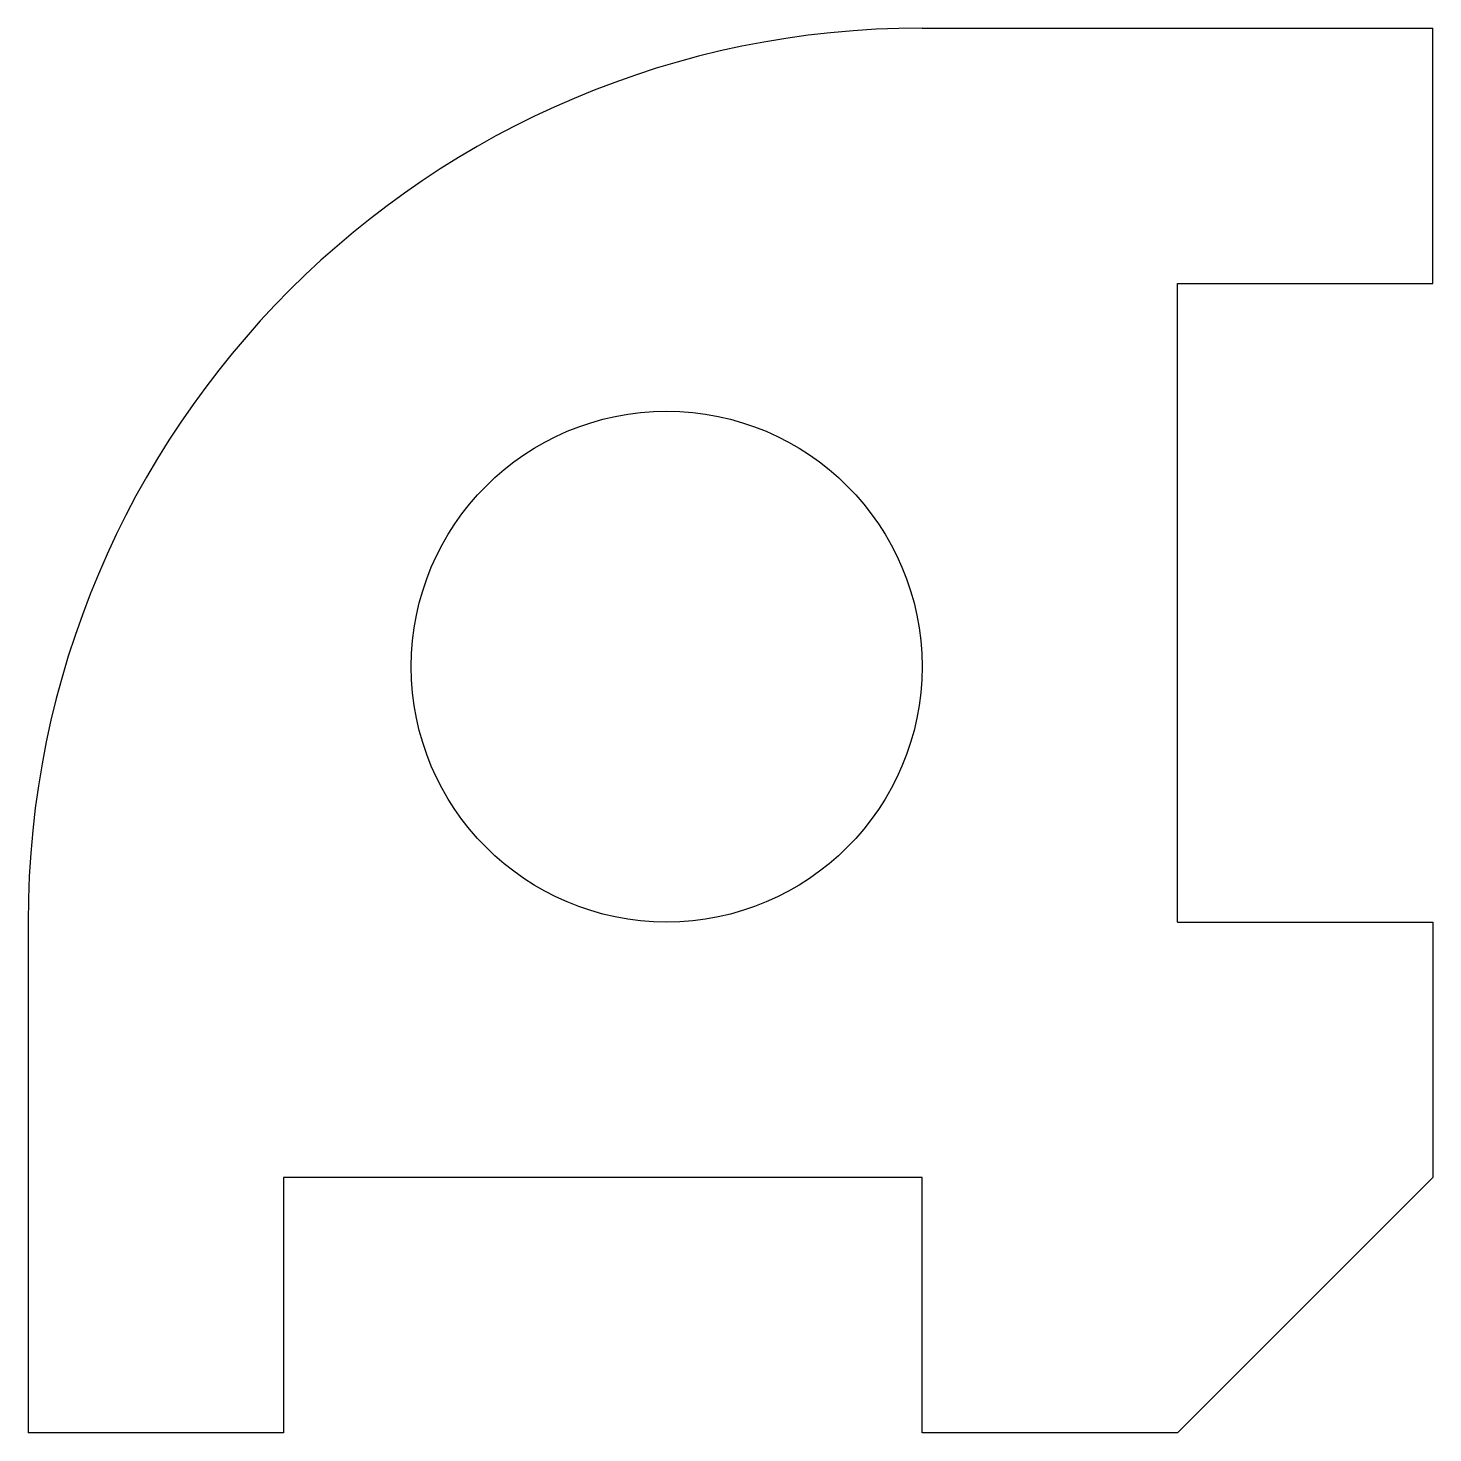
# Model space of a CAD drawing. Header units: millimetres. Extents: x -9 to 2, y -9 to 2.
import ezdxf

# ---------------------------------------------------------------- set-up
doc = ezdxf.new("R2010")
doc.units = ezdxf.units.MM
doc.layers.get('0').update_dxf_attribs({"lineweight": 25, "true_color": 0xffffff})

msp = doc.modelspace()

# ---------------------------------------------------------------- linework, layer by layer
for p, q in [((-2, 2), (2, 2)), ((2, 0), (2, 2)), ((0, -5), (0, 0)), ((0, 0), (2, 0)), ((-9, -5), (-9, -9)), ((0, -5), (2, -5)), ((2, -5), (2, -7)), ((-2, -7), (-7, -7)), ((-7, -7), (-7, -9)), ((-2, -9), (-2, -7)), ((0, -9), (2, -7)), ((-7, -9), (-9, -9)), ((0, -9), (-2, -9))]:
    msp.add_line(p, q)
msp.add_circle((-4, -3), 2)
msp.add_arc((-2, -5), 7, 90, 180)

doc.saveas('drawing.dxf')
